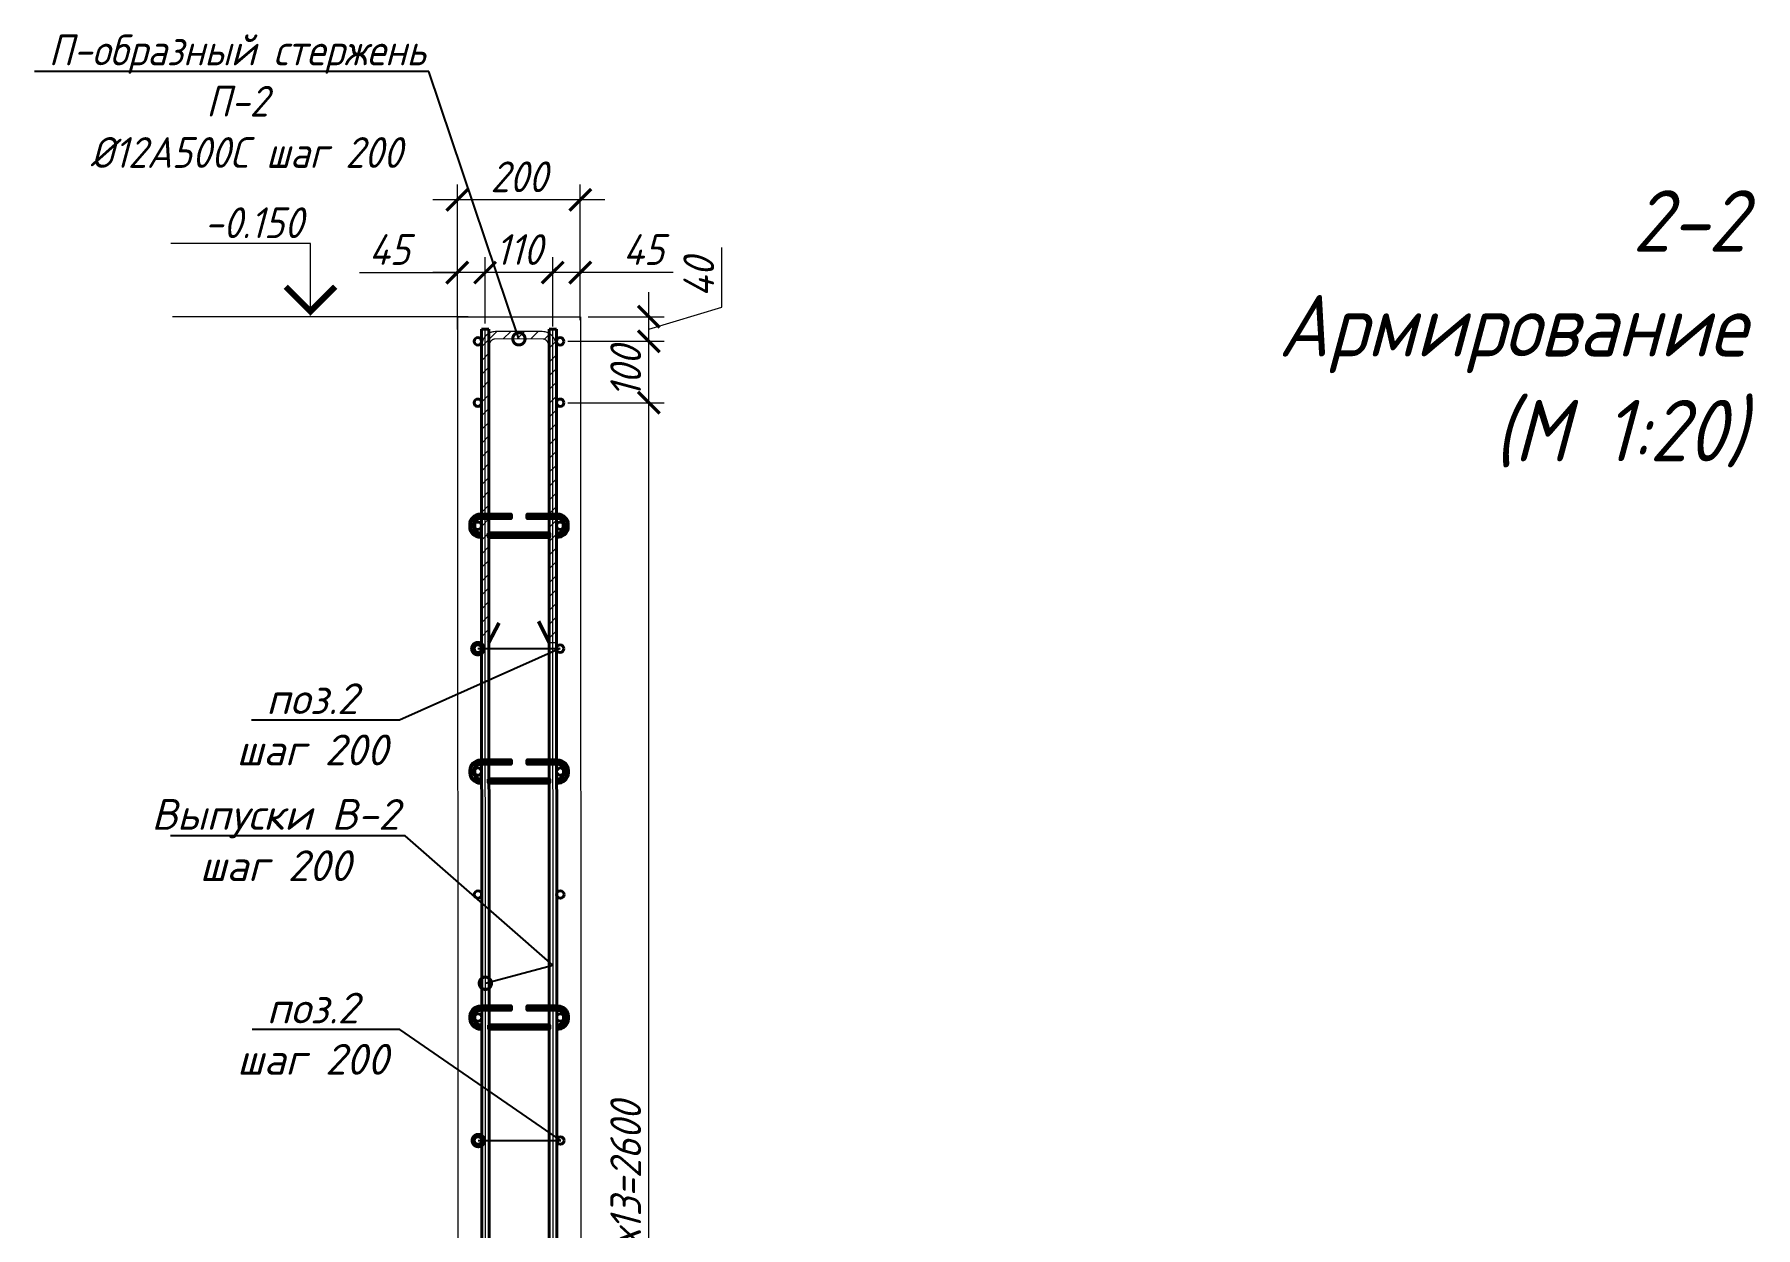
# Model space of a CAD drawing. Header units: millimetres. Extents: x 504091 to 2165846, y 135022 to 442887.
# Drawn here: x 1351535 to 1354333, y 226200 to 228140 of the extents above; entities that cross this region are included whole.
import ezdxf
from ezdxf import colors
from ezdxf.entities.mleader import LeaderData, LeaderLine
from ezdxf.math import Vec2, Vec3

# ---------------------------------------------------------------- set-up
doc = ezdxf.new("R2010")
doc.units = ezdxf.units.MM
doc.layers.get('Defpoints').update_dxf_attribs({"color": 255})
doc.layers.add('!Defpoints', color=255, linetype='Continuous', lineweight=5, plot=False)
for name, color, linetype, lineweight in [('Аннотация', 7, 'Continuous', 9), ('Арматура 12', 26, 'Continuous', 50), ('КР_Арматура 12', 174, 'Continuous', 40), ('Монолит тонкий', 204, 'Continuous', 9), ('Размер', 7, 'Continuous', 13), ('размеры', 7, 'Continuous', 9), ('Размеры КР', 164, 'Continuous', 9)]:
    doc.layers.add(name, color=color, linetype=linetype, lineweight=lineweight)
doc.styles.add('GOST 2.304_new', font='isocpeur.ttf', dxfattribs={"width": 0.9, "oblique": 15})
doc.dimstyles.new('SPDS 1_20', dxfattribs={"dimscale": 20, "dimtxt": 2.5, "dimasz": 1.77, "dimexe": 1.25, "dimexo": 0.625, "dimtad": 1, "dimdec": 0, "dimrnd": 0.001, "dimtxsty": 'GOST 2.304_new', "dimblk": 'ARCHTICK', "dimcen": 2.5, "dimdle": 2, "dimclrt": 256, "dimadec": 0, "dimazin": 2, "dimtfac": 0.75, "dimtdec": 0, "dimtmove": 1, "dimatfit": 3, "dimfxl": 0, "dimtolj": 1, "dimlwd": 9, "dimlwe": 9, "dimarcsym": 0})

# ---------------------------------------------------------------- blocks, each defined once
blk = doc.blocks.new('_DotSmall')
at = {"color": 0, "linetype": 'ByBlock', "lineweight": 35, "const_width": 0.5}
blk.add_lwpolyline([(-0.0625, 0, 1), (0.0625, 0, 1)], format="xyb", close=True, dxfattribs=at)
blk = doc.blocks.new('_ArchTick')
at = {"color": 0, "linetype": 'ByBlock', "const_width": 0.15}
blk.add_lwpolyline([(-0.5, -0.5), (0.5, 0.5)], dxfattribs=at)
blk = doc.blocks.new('*D3712')
at = {"layer": 'Defpoints', "color": 0, "lineweight": 20, "transparency": 16777216}
for p in [(1352377.3, 227752.8), (1352377.3, 227652.5), (1352422.2, 227662.8)]:
    blk.add_point(p, dxfattribs=at)
at = {"layer": 'Размеры КР', "color": 0, "lineweight": 9, "transparency": 16777216}
for p, q in [((1352377.3, 227665), (1352377.3, 227777.8)), ((1352422.2, 227675.3), (1352422.2, 227777.8)), ((1352462.2, 227752.8), (1352337.3, 227752.8)), ((1352573.4, 227752.8), (1352422.2, 227752.8))]:
    blk.add_line(p, q, dxfattribs=at)
at = {"layer": 'Размеры КР', "color": 0, "lineweight": 9, "transparency": 16777216, "xscale": 35.4, "yscale": 35.4, "zscale": 35.4, "rotation": 180}
blk.add_blockref('_ArchTick', (1352377.3, 227752.8), dxfattribs=at)
at = {"layer": 'Размеры КР', "color": 0, "lineweight": 9, "transparency": 16777216, "xscale": 35.4, "yscale": 35.4, "zscale": 35.4}
blk.add_blockref('_ArchTick', (1352422.2, 227752.8), dxfattribs=at)
at = {"layer": 'Размеры КР', "lineweight": 20, "transparency": 16777216, "insert": (1352525, 227790.3), "char_height": 50, "attachment_point": 5, "style": 'GOST 2.304_new'}
blk.add_mtext('\\A1;45', dxfattribs=at)
blk = doc.blocks.new('*D3713')
at = {"layer": 'Defpoints', "color": 0, "lineweight": 20, "transparency": 16777216}
for p in [(1352267.3, 227752.8), (1352267.3, 227657.4), (1352377.3, 227652.5)]:
    blk.add_point(p, dxfattribs=at)
at = {"layer": 'Размеры КР', "color": 0, "lineweight": 9, "transparency": 16777216}
for p, q in [((1352267.3, 227669.9), (1352267.3, 227777.8)), ((1352377.3, 227665), (1352377.3, 227777.8)), ((1352417.3, 227752.8), (1352227.3, 227752.8))]:
    blk.add_line(p, q, dxfattribs=at)
at = {"layer": 'Размеры КР', "color": 0, "lineweight": 9, "transparency": 16777216, "xscale": 35.4, "yscale": 35.4, "zscale": 35.4, "rotation": 180}
blk.add_blockref('_ArchTick', (1352267.3, 227752.8), dxfattribs=at)
at = {"layer": 'Размеры КР', "color": 0, "lineweight": 9, "transparency": 16777216, "xscale": 35.4, "yscale": 35.4, "zscale": 35.4}
blk.add_blockref('_ArchTick', (1352377.3, 227752.8), dxfattribs=at)
at = {"layer": 'Размеры КР', "lineweight": 20, "transparency": 16777216, "insert": (1352322.3, 227790.3), "char_height": 50, "attachment_point": 5, "style": 'GOST 2.304_new'}
blk.add_mtext('\\A1;110', dxfattribs=at)
blk = doc.blocks.new('*D3714')
at = {"layer": 'Defpoints', "color": 0, "lineweight": 20, "transparency": 16777216}
for p in [(1352222.2, 227752.8), (1352222.2, 227662.7), (1352267.3, 227657.4)]:
    blk.add_point(p, dxfattribs=at)
at = {"layer": 'Размеры КР', "color": 0, "lineweight": 9, "transparency": 16777216}
for p, q in [((1352222.2, 227675.2), (1352222.2, 227777.8)), ((1352267.3, 227669.9), (1352267.3, 227777.8)), ((1352063.2, 227752.8), (1352222.2, 227752.8)), ((1352307.3, 227752.8), (1352182.2, 227752.8))]:
    blk.add_line(p, q, dxfattribs=at)
at = {"layer": 'Размеры КР', "color": 0, "lineweight": 9, "transparency": 16777216, "xscale": 35.4, "yscale": 35.4, "zscale": 35.4, "rotation": 180}
blk.add_blockref('_ArchTick', (1352222.2, 227752.8), dxfattribs=at)
at = {"layer": 'Размеры КР', "color": 0, "lineweight": 9, "transparency": 16777216, "xscale": 35.4, "yscale": 35.4, "zscale": 35.4}
blk.add_blockref('_ArchTick', (1352267.3, 227752.8), dxfattribs=at)
at = {"layer": 'Размеры КР', "lineweight": 20, "transparency": 16777216, "insert": (1352111.6, 227790.3), "char_height": 50, "attachment_point": 5, "style": 'GOST 2.304_new'}
blk.add_mtext('\\A1;45', dxfattribs=at)
blk = doc.blocks.new('*D3715')
at = {"layer": 'Defpoints', "color": 0, "lineweight": 20, "transparency": 16777216}
for p in [(1352222.2, 227871.1), (1352222.2, 227647.6), (1352422.2, 227662.8)]:
    blk.add_point(p, dxfattribs=at)
at = {"layer": 'Размеры КР', "color": 0, "lineweight": 9, "transparency": 16777216}
for p, q in [((1352222.2, 227660.1), (1352222.2, 227896.1)), ((1352422.2, 227675.3), (1352422.2, 227896.1)), ((1352462.2, 227871.1), (1352182.2, 227871.1))]:
    blk.add_line(p, q, dxfattribs=at)
at = {"layer": 'Размеры КР', "color": 0, "lineweight": 9, "transparency": 16777216, "xscale": 35.4, "yscale": 35.4, "zscale": 35.4, "rotation": 180}
blk.add_blockref('_ArchTick', (1352222.2, 227871.1), dxfattribs=at)
at = {"layer": 'Размеры КР', "color": 0, "lineweight": 9, "transparency": 16777216, "xscale": 35.4, "yscale": 35.4, "zscale": 35.4}
blk.add_blockref('_ArchTick', (1352422.2, 227871.1), dxfattribs=at)
at = {"layer": 'Размеры КР', "lineweight": 20, "transparency": 16777216, "insert": (1352322.2, 227908.6), "char_height": 50, "attachment_point": 5, "style": 'GOST 2.304_new'}
blk.add_mtext('\\A1;200', dxfattribs=at)
blk = doc.blocks.new('*D3717')
at = {"layer": 'Defpoints', "color": 0, "lineweight": 20, "transparency": 16777216}
for p in [(1352389.5, 227541.1), (1352533.5, 227541.1), (1352390.3, 224941.1)]:
    blk.add_point(p, dxfattribs=at)
at = {"layer": 'Размеры КР', "color": 0, "lineweight": 9, "transparency": 16777216}
for p, q in [((1352533.5, 224901.1), (1352533.5, 227581.1)), ((1352402, 227541.1), (1352558.5, 227541.1)), ((1352402.8, 224941.1), (1352558.5, 224941.1))]:
    blk.add_line(p, q, dxfattribs=at)
at = {"layer": 'Размеры КР', "color": 0, "lineweight": 9, "transparency": 16777216, "xscale": 35.4, "yscale": 35.4, "zscale": 35.4}
for p, rotation in [((1352533.5, 227541.1), 90), ((1352533.5, 224941.1), 270)]:
    blk.add_blockref('_ArchTick', p, dxfattribs=dict(at, rotation=rotation))
at = {"layer": 'Размеры КР', "lineweight": 20, "transparency": 16777216, "insert": (1352496, 226241.1), "char_height": 50, "attachment_point": 5, "rotation": 90, "style": 'GOST 2.304_new'}
blk.add_mtext('\\A1;200х13=2600', dxfattribs=at)
blk = doc.blocks.new('*D3718')
at = {"layer": 'Defpoints', "color": 0, "lineweight": 20, "transparency": 16777216}
for p in [(1352389.5, 227641), (1352533.5, 227641), (1352389.5, 227541.1)]:
    blk.add_point(p, dxfattribs=at)
at = {"layer": 'Размеры КР', "color": 0, "lineweight": 9, "transparency": 16777216}
for p, q in [((1352533.5, 227501.1), (1352533.5, 227681)), ((1352402, 227641), (1352558.5, 227641)), ((1352402, 227541.1), (1352558.5, 227541.1))]:
    blk.add_line(p, q, dxfattribs=at)
at = {"layer": 'Размеры КР', "color": 0, "lineweight": 9, "transparency": 16777216, "xscale": 35.4, "yscale": 35.4, "zscale": 35.4}
for p, rotation in [((1352533.5, 227641), 90), ((1352533.5, 227541.1), 270)]:
    blk.add_blockref('_ArchTick', p, dxfattribs=dict(at, rotation=rotation))
at = {"layer": 'Размеры КР', "lineweight": 20, "transparency": 16777216, "insert": (1352496, 227591.1), "char_height": 50, "attachment_point": 5, "rotation": 90, "style": 'GOST 2.304_new'}
blk.add_mtext('\\A1;100', dxfattribs=at)
blk = doc.blocks.new('*D3719')
at = {"layer": 'Defpoints', "color": 0, "lineweight": 20, "transparency": 16777216}
for p in [(1352422.2, 227681), (1352533.5, 227681), (1352389.5, 227641)]:
    blk.add_point(p, dxfattribs=at)
at = {"layer": 'Размеры КР', "color": 0, "lineweight": 9, "transparency": 16777216}
for p, q in [((1352652.3, 227696.6), (1352652.3, 227793.5)), ((1352533.5, 227601), (1352533.5, 227721)), ((1352434.7, 227681), (1352558.5, 227681)), ((1352533.5, 227661), (1352652.3, 227696.6)), ((1352402, 227641), (1352558.5, 227641))]:
    blk.add_line(p, q, dxfattribs=at)
at = {"layer": 'Размеры КР', "color": 0, "lineweight": 9, "transparency": 16777216, "xscale": 35.4, "yscale": 35.4, "zscale": 35.4}
for p, rotation in [((1352533.5, 227681), 90), ((1352533.5, 227641), 270)]:
    blk.add_blockref('_ArchTick', p, dxfattribs=dict(at, rotation=rotation))
at = {"layer": 'Размеры КР', "lineweight": 20, "transparency": 16777216, "insert": (1352614.8, 227745.1), "char_height": 50, "attachment_point": 5, "rotation": 90, "style": 'GOST 2.304_new'}
blk.add_mtext('\\A1;40', dxfattribs=at)

msp = doc.modelspace()

# ---------------------------------------------------------------- hatches: boundary and pattern name
at = {"layer": 'Размер', "lineweight": 13, "transparency": 33554687}
h = msp.add_hatch(dxfattribs=at)
h.set_pattern_fill('ANSI31', color=256, scale=5)
h.set_pattern_definition([(45, (192745.112, -2854.369), (-11.22532015, 11.22532015), [])])
edge = h.paths.add_edge_path()
edge.add_line((1352284.4315, 227657.0795), (1352360.2267, 227657.0795))
edge.add_arc((1352360.2267, 227635.1795), 21.9, 360, 450, ccw=False)
edge.add_line((1352382.1267, 227635.1795), (1352383.4693, 227150.9774))
edge.add_line((1352383.4693, 227150.9774), (1352371.4693, 227150.9502))
edge.add_line((1352371.4693, 227150.9502), (1352370.1267, 227635.1795))
edge.add_arc((1352360.2267, 227635.1795), 9.9, 360, 450)
edge.add_line((1352360.2267, 227645.0795), (1352284.4315, 227645.0795))
edge.add_arc((1352284.4315, 227635.1795), 9.9, 450, 540)
edge.add_line((1352274.5315, 227635.1795), (1352273.4693, 227150.9794))
edge.add_line((1352273.4693, 227150.9794), (1352261.4693, 227150.9771))
edge.add_line((1352261.4693, 227150.9771), (1352262.5315, 227635.1795))
edge.add_arc((1352284.4315, 227635.1795), 21.9, 450, 540, ccw=False)

# ---------------------------------------------------------------- linework, layer by layer
at = {"layer": '!Defpoints', "lineweight": 15, "ltscale": 100}
msp.add_line((1352268.3259, 224647.1013), (1352267.4409, 227660.9783), dxfattribs=at)
msp.add_lwpolyline([(1352402.3259, 224643.1193, -0.414213562), (1352378.3259, 224667.1193), (1352377.4415, 227660.9783)], format="xyb", dxfattribs=at)
at = {"layer": 'Арматура 12', "lineweight": 53, "ltscale": 20}
for p, q in [((1352273.4693, 227150.9771), (1352290.137, 227183.2621)), ((1352371.4693, 227150.9504), (1352354.479, 227185.4154))]:
    msp.add_line(p, q, dxfattribs=at)
msp.add_lwpolyline([(1352261.4693, 227150.9771, 2, 2, 0), (1352262.5315, 227635.1795, 2, 2, -0.414213562), (1352284.4315, 227657.0795, 2, 2, 0), (1352360.2267, 227657.0795, 2, 2, -0.414213562), (1352382.1267, 227635.1795, 2, 2, 0), (1352383.4693, 227150.9774, 2, 2, 0), (1352371.4693, 227150.9504, 2, 2, 0), (1352370.1267, 227635.1795, 2, 2, 0.414213562), (1352360.2267, 227645.0795, 2, 2, 0), (1352284.4315, 227645.0795, 2, 2, 0.414213562), (1352274.5315, 227635.1795, 2, 2, 0), (1352273.4693, 227150.9771, 0, 0, 0)], format="xyseb", close=True, dxfattribs=at)
for points in [[(1352261.5375, 227322.7111), (1352260.0375, 227322.7111, -0.414213562), (1352243.5375, 227339.2111), (1352243.5375, 227343.0564, -0.414213562), (1352260.0375, 227359.5564), (1352308.9674, 227359.5564), (1352308.9674, 227353.5564), (1352260.0375, 227353.5564, 0.414213562), (1352249.5375, 227343.0564), (1352249.5375, 227339.2111, 0.414213562), (1352260.0375, 227328.7111), (1352261.5375, 227328.7111)], [(1352383.5375, 227328.8167, 0.460305877), (1352395.5375, 227339.2111), (1352395.5375, 227343.0564, 0.414213562), (1352385.0375, 227353.5564), (1352336.1218, 227353.5564), (1352336.1218, 227359.5564), (1352385.0375, 227359.5564, -0.414213562), (1352401.5375, 227343.0564), (1352401.5375, 227339.2111, -0.441038441), (1352383.5375, 227322.7623, -0.242110317)], [(1352261.6549, 226922.7111), (1352260.1549, 226922.7111, -0.414213562), (1352243.6549, 226939.2111), (1352243.6549, 226943.0564, -0.414213562), (1352260.1549, 226959.5564), (1352309.0848, 226959.5564), (1352309.0848, 226953.5564), (1352260.1549, 226953.5564, 0.414213562), (1352249.6549, 226943.0564), (1352249.6549, 226939.2111, 0.414213562), (1352260.1549, 226928.7111), (1352261.6549, 226928.7111)], [(1352383.6549, 226928.8167, 0.460305877), (1352395.6549, 226939.2111), (1352395.6549, 226943.0564, 0.414213562), (1352385.1549, 226953.5564), (1352336.2393, 226953.5564), (1352336.2393, 226959.5564), (1352385.1549, 226959.5564, -0.414213562), (1352401.6549, 226943.0564), (1352401.6549, 226939.2111, -0.441038441), (1352383.6549, 226922.7623, -0.242110317)], [(1352261.7724, 226522.7111), (1352260.2724, 226522.7111, -0.414213562), (1352243.7724, 226539.2111), (1352243.7724, 226543.0564, -0.414213562), (1352260.2724, 226559.5564), (1352309.2023, 226559.5564), (1352309.2023, 226553.5564), (1352260.2724, 226553.5564, 0.414213562), (1352249.7724, 226543.0564), (1352249.7724, 226539.2111, 0.414213562), (1352260.2724, 226528.7111), (1352261.7724, 226528.7111)], [(1352383.7724, 226528.8167, 0.460305877), (1352395.7724, 226539.2111), (1352395.7724, 226543.0564, 0.414213562), (1352385.2724, 226553.5564), (1352336.3567, 226553.5564), (1352336.3567, 226559.5564), (1352385.2724, 226559.5564, -0.414213562), (1352401.7724, 226543.0564), (1352401.7724, 226539.2111, -0.441038441), (1352383.7724, 226522.7623, -0.242110317)]]:
    msp.add_lwpolyline(points, format="xyb", dxfattribs=at)
for points in [[(1352273.5375, 227328.7111), (1352371.5375, 227328.7111), (1352371.5375, 227322.7111), (1352273.5375, 227322.7111)], [(1352273.6549, 226928.7111), (1352371.6549, 226928.7111), (1352371.6549, 226922.7111), (1352273.6549, 226922.7111)], [(1352273.7724, 226528.7111), (1352371.7724, 226528.7111), (1352371.7724, 226522.7111), (1352273.7724, 226522.7111)]]:
    msp.add_lwpolyline(points, close=True, dxfattribs=at)
at = {"layer": 'КР_Арматура 12', "ltscale": 12}
for points in [[(1352273.4415, 227660.9783), (1352261.4415, 227660.9783)], [(1352383.4415, 227660.9783), (1352371.4415, 227660.9783)]]:
    msp.add_lwpolyline(points, dxfattribs=at)
for points in [[(1352261.4415, 227660.9783), (1352262.3259, 224667.1193, 0.414213562), (1352292.3259, 224637.1193)], [(1352292.3259, 224649.1193, -0.414213562), (1352274.3259, 224667.1193), (1352273.4415, 227660.9783)], [(1352371.4415, 227660.9783), (1352372.3259, 224667.1193, 0.414213562), (1352402.3259, 224637.1193)], [(1352402.3259, 224649.1193, -0.414213562), (1352384.3259, 224667.1193), (1352383.4415, 227660.9783)]]:
    msp.add_lwpolyline(points, format="xyb", dxfattribs=at)
for centre in [(1352255.5375, 227640.9783), (1352389.5375, 227640.9783), (1352255.5375, 227541.1337), (1352389.5375, 227541.1337), (1352255.5375, 227341.1337), (1352389.5375, 227341.1337), (1352255.5375, 227141.1337), (1352389.5375, 227141.1337), (1352255.6549, 226941.1337), (1352389.6549, 226941.1337), (1352255.7136, 226741.1335), (1352389.7136, 226741.1335), (1352255.7724, 226541.1337), (1352389.7724, 226541.1337), (1352255.8311, 226341.1337), (1352389.8311, 226341.1337)]:
    msp.add_circle(centre, 6, dxfattribs=at)
at = {"layer": 'Монолит тонкий', "lineweight": 15, "ltscale": 100}
for p, q in [((1352222.2162, 227680.9783), (1352223.3259, 224890.9783)), ((1352222.2162, 227680.9783), (1352422.2162, 227680.9783)), ((1352422.2162, 227680.9783), (1352423.3259, 224890.9783))]:
    msp.add_line(p, q, dxfattribs=at)
at = {"layer": 'размеры', "ltscale": 50}
msp.add_line((1352239.7759, 227680.9783), (1351759.2669, 227680.9783), dxfattribs=at)
msp.add_lwpolyline([(1351983.4283, 227682.9783), (1351983.4283, 227799.8997), (1351756.5797, 227799.8997)], dxfattribs=at)
at = {"layer": 'размеры', "ltscale": 50, "const_width": 9.6}
msp.add_lwpolyline([(1351943.4283, 227729.7665), (1351983.4283, 227689.7665), (1352023.4283, 227729.7665)], dxfattribs=at)

# ---------------------------------------------------------------- texts
at = {"layer": 'Аннотация', "lineweight": 9, "insert": (1354317.2868, 227886.8131), "char_height": 100, "attachment_point": 3, "line_spacing_factor": 1.022766, "style": 'GOST 2.304_new'}
msp.add_mtext_dynamic_manual_height_columns('2-2\\PАрмирование  \\P(М 1:20)', width=1780.878636, gutter_width=1000, heights=[793.4837], dxfattribs=at)
at = {"layer": 'размеры', "ltscale": 50, "style": 'GOST 2.304_new', "oblique": 15, "width": 0.9}
msp.add_text('-0.150', height=50, dxfattribs=at).set_placement((1351810.5299, 227808.889))

# ---------------------------------------------------------------- dimensions: what is measured, and where the dimension line sits
at = {"layer": 'Размеры КР', "lineweight": 20}
for base, p1, p2, angle, picture, middle in [((1352222.2215, 227871.1253), (1352422.2162, 227662.8029), (1352222.2215, 227647.5664), 180, '*D3715', (1352322.2188, 227908.6253)), ((1352267.3196, 227752.8003), (1352377.3196, 227652.4745), (1352267.3196, 227657.361), 180, '*D3713', (1352322.3196, 227790.3003)), ((1352533.5025, 227680.9783), (1352389.5375, 227640.9783), (1352422.2162, 227680.9783), 90, '*D3719', (1352614.7525, 227709.1033))]:
    dim = msp.add_linear_dim(base=base, p1=p1, p2=p2, angle=angle, dimstyle='SPDS 1_20', dxfattribs=at)
    dim.commit()
    dim.dimension.update_dxf_attribs({"geometry": picture, "text_midpoint": middle})
for base, p1, p2, angle, picture, middle in [((1352222.2162, 227752.8003), (1352267.3196, 227657.361), (1352222.2162, 227662.6524), 180, '*D3714', (1352111.629, 227770.2371)), ((1352377.3196, 227752.8003), (1352422.2162, 227662.8029), (1352377.3196, 227652.4745), 180, '*D3712', (1352524.9956, 227783.2803)), ((1352533.5025, 227640.9783), (1352389.5375, 227541.1337), (1352389.5375, 227640.9783), 90, '*D3718', (1352533.5025, 227591.056))]:
    dim = msp.add_linear_dim(base=base, p1=p1, p2=p2, angle=angle, dimstyle='SPDS 1_20', dxfattribs=at)
    dim.commit()
    dim.dimension.update_dxf_attribs({"geometry": picture, "text_midpoint": middle, "dimtype": 160})
dim = msp.add_linear_dim(base=(1352533.5025, 227541.1337), p1=(1352390.3259, 224941.1337), p2=(1352389.5375, 227541.1337), angle=90, text='200х13=<>', dimstyle='SPDS 1_20', dxfattribs=at)
dim.commit()
dim.dimension.update_dxf_attribs({"geometry": '*D3717', "text_midpoint": (1352496.0025, 226241.1337)})

# ---------------------------------------------------------------- leaders
at = {"layer": 'Размер', "ltscale": 20}
ml = msp.add_multileader_mtext('Standard', dxfattribs=at)
ml.set_content('\\A1;П-образный стержень П-2\\P %%C12А500С шаг 200', color=256, style='GOST 2.304_new')
ml.set_leader_properties()
ml.set_arrow_properties(name='DOTSMALL')
ml.build(insert=Vec2(0, 0))
ml.multileader.update_dxf_attribs({"text_left_attachment_type": 6, "text_right_attachment_type": 6, "arrow_head_size": 40})
ctx = ml.context
ctx.base_point, ctx.char_height, ctx.arrow_head_size, ctx.landing_gap_size, ctx.plane_origin = Vec3(1351560.8422, 228079.8508), 50, 40, 0, Vec3(1354018.4314, 257646.3386)
ctx.left_attachment, ctx.right_attachment, ctx.text_align_type = 6, 6, 1
notes = []
notes.append((ctx, [(1, (1, 1, 0), (1352175.8295, 228079.8508), (-1, 0), 8, [(1, [(1352322.3291, 227645.0795)], 0, [])])]))
ctx.mtext.insert, ctx.mtext.width, ctx.mtext.alignment, ctx.mtext.flow_direction = Vec3(1351864.3359, 228139.8508), 627.027399, 2, 5
ml = msp.add_multileader_mtext('Standard', dxfattribs=at)
ml.set_content('\\A1;{\\W1;поз.2\\Pшаг 200}', color=256, style='GOST 2.304_new')
ml.set_leader_properties()
ml.set_arrow_properties(name='DOTSMALL')
ml.build(insert=Vec2(0, 0))
ml.multileader.update_dxf_attribs({"text_left_attachment_type": 6, "text_right_attachment_type": 6, "dogleg_length": 4, "arrow_head_size": 40})
ctx = ml.context
ctx.base_point, ctx.char_height, ctx.arrow_head_size, ctx.landing_gap_size, ctx.plane_origin = Vec3(1351852.204, 227024.7912), 50, 40, 0, Vec3(1397767.5961, 517926.9537)
ctx.left_attachment, ctx.right_attachment, ctx.text_align_type = 6, 6, 1
notes.append((ctx, [(1, (1, 1, 0), (1352127.9797, 227024.7912), (-1, 0), 8, [(0, [(1352255.5375, 227141.1337), (1352389.5375, 227141.1337)], 0, [])])]))
ctx.mtext.insert, ctx.mtext.width, ctx.mtext.alignment, ctx.mtext.flow_direction = Vec3(1351986.0918, 227084.7912), 511.854399, 2, 5
ml = msp.add_multileader_mtext('Standard', dxfattribs=at)
ml.set_content('\\A1;{\\W1;Выпуски В-2\\Pшаг 200}', color=256, style='GOST 2.304_new')
ml.set_leader_properties()
ml.set_arrow_properties(name='DOTSMALL')
ml.build(insert=Vec2(0, 0))
ml.multileader.update_dxf_attribs({"text_left_attachment_type": 6, "text_right_attachment_type": 6, "dogleg_length": 4, "arrow_head_size": 40})
ctx = ml.context
ctx.base_point, ctx.char_height, ctx.arrow_head_size, ctx.landing_gap_size, ctx.plane_origin = Vec3(1351722.8452, 226836.4947), 50, 40, 0, Vec3(1396119.6664, 517342.9794)
ctx.left_attachment, ctx.right_attachment, ctx.text_align_type = 6, 6, 1
notes.append((ctx, [(1, (1, 1, 0), (1352137.6401, 226836.4947), (-1, 0), 8, [(1, [(1352267.757, 226596.9064), (1352377.7509, 226626.5024)], 0, [])])]))
ctx.mtext.insert, ctx.mtext.width, ctx.mtext.alignment, ctx.mtext.flow_direction = Vec3(1351926.2427, 226896.4947), 511.854399, 2, 5
ml = msp.add_multileader_mtext('Standard', dxfattribs=at)
ml.set_content('\\A1;{\\W1;поз.2\\Pшаг 200}', color=256, style='GOST 2.304_new')
ml.set_leader_properties()
ml.set_arrow_properties(name='DOTSMALL')
ml.build(insert=Vec2(0, 0))
ml.multileader.update_dxf_attribs({"text_left_attachment_type": 6, "text_right_attachment_type": 6, "dogleg_length": 4, "arrow_head_size": 40})
ctx = ml.context
ctx.base_point, ctx.char_height, ctx.arrow_head_size, ctx.landing_gap_size, ctx.plane_origin = Vec3(1351852.9924, 226521.6119), 50, 40, 0, Vec3(1397768.3846, 517126.9537)
ctx.left_attachment, ctx.right_attachment, ctx.text_align_type = 6, 6, 1
notes.append((ctx, [(1, (1, 1, 0), (1352128.7681, 226521.6119), (-1, 0), 8, [(0, [(1352256.3259, 226341.1337), (1352390.3259, 226341.1337)], 0, [])])]))
ctx.mtext.insert, ctx.mtext.width, ctx.mtext.alignment, ctx.mtext.flow_direction = Vec3(1351986.8803, 226581.6119), 511.854399, 2, 5
for ctx, leaders in notes:
    for number, flags, end, landing, length, lines in leaders:
        leader = LeaderData()
        leader.index, (leader.has_last_leader_line, leader.has_dogleg_vector, leader.attachment_direction) = number, flags
        leader.last_leader_point, leader.dogleg_vector, leader.dogleg_length = Vec3(end), Vec3(landing), length
        for number, points, colour, breaks in lines:
            line = LeaderLine()
            line.index, line.vertices, line.color, line.breaks = number, Vec3.list(points), colors.encode_raw_color(colour), breaks
            leader.lines.append(line)
        ctx.leaders.append(leader)

doc.saveas('drawing.dxf')
